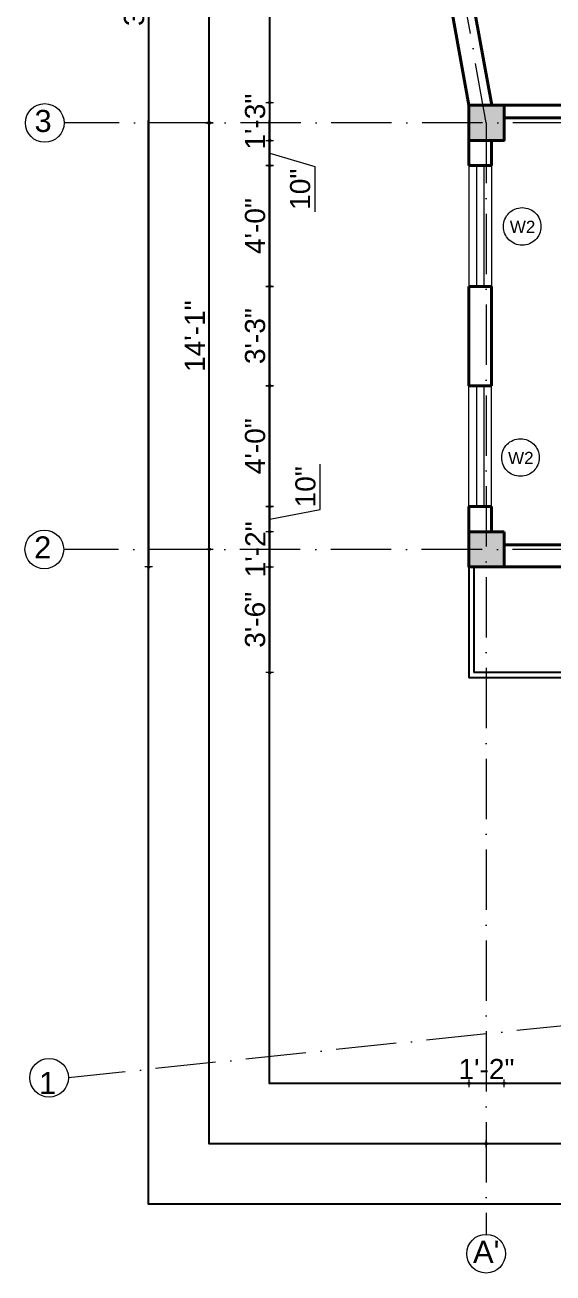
# Model space of a CAD drawing. Header units: inches. Extents: x -71 to 2682309, y -3332 to 801571.
# Drawn here: x 2671511.3 to 2671721.2, y 791008 to 791504 of the extents above; entities that cross this region are included whole.
import ezdxf

# ---------------------------------------------------------------- set-up
doc = ezdxf.new("R2010")
doc.units = ezdxf.units.IN
doc.header["$MEASUREMENT"] = 0
doc.header["$PDMODE"] = 99
doc.linetypes.add('ACAD_ISO04W100', pattern=[30, 24, -3, 0, -3])
doc.linetypes.add('ACAD_ISO10W100', pattern=[18, 12, -3, 0, -3])
for name, color, linetype, lineweight in [('CENTER  LINE RA', 10, 'ACAD_ISO04W100', 18), ('CONC. OUTLINE RA', 150, 'Continuous', 40), ('DOOR-WIN RA', 3, 'Continuous', 20), ('elev 2', 20, 'Continuous', 25), ('Hatch', 254, 'Continuous', 9), ('HATCH RA', 8, 'Continuous', 9), ('TEXT RA', 254, 'Continuous', 20), ('TEXTURE EA', 8, 'ACAD_ISO10W100', 9), ('wall EA', 24, 'Continuous', 40)]:
    doc.layers.add(name, color=color, linetype=linetype, lineweight=lineweight)
for name, color, linetype in [('HACTH', 7, 'Continuous'), ('lettring', 7, 'Continuous'), ('text EA', 7, 'Continuous')]:
    doc.layers.add(name, color=color, linetype=linetype)
doc.styles.add('DIM 8', font='arial.ttf', dxfattribs={"height": 8})
doc.styles.get("Standard").update_dxf_attribs({"font": 'arial.ttf'})
doc.dimstyles.new('Copy of DIM 8', dxfattribs={"dimtxt": 8, "dimasz": 1, "dimexe": 6, "dimexo": 18, "dimgap": 1.6875, "dimtad": 1, "dimdec": 0, "dimzin": 3, "dimdsep": 46, "dimlunit": 4, "dimtxsty": 'DIM 8', "dimblk": 'dot 2', "dimcen": 0.09375, "dimse1": 1, "dimse2": 1, "dimclrd": 1, "dimclre": 1, "dimclrt": 256, "dimadec": 0, "dimazin": 0, "dimtfac": 0.75, "dimtdec": 0, "dimtix": 1, "dimtmove": 1, "dimatfit": 3, "dimldrblk": 'DOT', "dimfxl": 1, "dimtolj": 1, "dimtzin": 0, "dimlwd": 9, "dimlwe": 9, "dimarcsym": 0})

# ---------------------------------------------------------------- blocks, each defined once
blk = doc.blocks.new('COLUMN')
at = {"layer": 'HACTH', "lineweight": 30, "transparency": 33554541}
h = blk.add_hatch(color=256, dxfattribs=at)
h.dxf.hatch_style = 1
h.paths.add_polyline_path([(2659104.19, 784576.38), (2659090.19, 784576.38), (2659090.19, 784562.38), (2659104.19, 784562.38)])
at = {"layer": 'CONC. OUTLINE RA'}
blk.add_lwpolyline([(2659090.19, 784576.38), (2659104.19, 784576.38), (2659104.19, 784562.38), (2659090.19, 784562.38)], close=True, dxfattribs=at)
blk = doc.blocks.new('dot1')
at = {"layer": 'Hatch'}
h = blk.add_hatch(color=256, dxfattribs=at)
edge = h.paths.add_edge_path()
edge.add_arc((0, 0), 1, 0, 360)
for p, q in [((3, 0), (-3, 0)), ((0, 3), (0, -3))]:
    blk.add_line(p, q, dxfattribs=at)
blk.add_circle((0, 0), 1, dxfattribs=at)
blk = doc.blocks.new('dot 2')
at = {"layer": 'Hatch', "xscale": 0.5, "yscale": 0.5, "zscale": 0.5}
blk.add_blockref('dot1', (0, 0), dxfattribs=at)
blk = doc.blocks.new('*D1813')
at = {"layer": 'Defpoints', "color": 0, "transparency": 16777216}
for p in [(2671701.74, 791288.58), (2671776.2, 791103.7), (2671701.74, 791083.34)]:
    blk.add_point(p, dxfattribs=at)
at = {"layer": 'lettring', "color": 1, "lineweight": 9, "transparency": 16777216}
blk.add_line((2671775.2, 791083.34), (2671702.74, 791083.34), dxfattribs=at)
at = {"layer": 'lettring', "color": 1, "lineweight": 9, "transparency": 16777216, "rotation": 180}
blk.add_blockref('dot 2', (2671701.74, 791083.34), dxfattribs=at)
at = {"layer": 'lettring', "color": 1, "lineweight": 9, "transparency": 16777216}
blk.add_blockref('dot 2', (2671776.2, 791083.34), dxfattribs=at)
at = {"layer": 'lettring', "transparency": 16777216, "insert": (2671738.97, 791089.11), "char_height": 8, "attachment_point": 5, "style": 'DIM 8'}
blk.add_mtext('\\A1;6\'-2"', dxfattribs=at)
blk = doc.blocks.new('_Dot')
at = {"color": 0, "linetype": 'ByBlock', "lineweight": -2}
blk.add_line((-0.5, 0), (-1, 0), dxfattribs=at)
at = {"color": 0, "linetype": 'ByBlock', "const_width": 0.5}
blk.add_lwpolyline([(-0.25, 0, 1), (0.25, 0, 1)], format="xyb", close=True, dxfattribs=at)
blk = doc.blocks.new('*D1814')
at = {"layer": 'Defpoints', "color": 0, "transparency": 16777216}
for p in [(2671687.74, 791288.58), (2671701.74, 791288.58), (2671687.74, 791083.34)]:
    blk.add_point(p, dxfattribs=at)
at = {"layer": 'lettring', "color": 1, "lineweight": 9, "transparency": 16777216}
for p, q in [((2671686.74, 791083.34), (2671685.74, 791083.34)), ((2671701.74, 791083.34), (2671687.74, 791083.34)), ((2671702.74, 791083.34), (2671703.74, 791083.34))]:
    blk.add_line(p, q, dxfattribs=at)
blk.add_blockref('dot 2', (2671687.74, 791083.34), dxfattribs=at)
at = {"layer": 'lettring', "color": 1, "lineweight": 9, "transparency": 16777216, "rotation": 180}
blk.add_blockref('dot 2', (2671701.74, 791083.34), dxfattribs=at)
at = {"layer": 'lettring', "transparency": 16777216, "insert": (2671694.74, 791089.04), "char_height": 8, "attachment_point": 5, "style": 'DIM 8'}
blk.add_mtext('\\A1;1\'-2"', dxfattribs=at)
blk = doc.blocks.new('*D1817')
at = {"layer": 'Defpoints', "color": 0, "transparency": 16777216}
for p in [(2671694.61, 791295.55), (2671825.05, 791295.55), (2671825.05, 791059.34)]:
    blk.add_point(p, dxfattribs=at)
at = {"layer": 'lettring', "color": 1, "lineweight": 9, "transparency": 16777216}
blk.add_line((2671695.61, 791059.34), (2671824.05, 791059.34), dxfattribs=at)
at = {"layer": 'lettring', "color": 1, "lineweight": 9, "transparency": 16777216, "rotation": 180}
blk.add_blockref('dot 2', (2671694.61, 791059.34), dxfattribs=at)
at = {"layer": 'lettring', "color": 1, "lineweight": 9, "transparency": 16777216}
blk.add_blockref('dot 2', (2671825.05, 791059.34), dxfattribs=at)
at = {"layer": 'lettring', "transparency": 16777216, "insert": (2671759.83, 791065.11), "char_height": 8, "attachment_point": 5, "style": 'DIM 8'}
blk.add_mtext('\\A1;10\'-8"', dxfattribs=at)
blk = doc.blocks.new('*D1822')
at = {"layer": 'Defpoints', "color": 0, "transparency": 16777216}
for p in [(2671664.09, 791596.6), (2671608.59, 791473.07), (2671687.74, 791473.07)]:
    blk.add_point(p, dxfattribs=at)
at = {"layer": 'lettring', "color": 1, "lineweight": 9, "transparency": 16777216}
blk.add_line((2671608.59, 791595.6), (2671608.59, 791474.07), dxfattribs=at)
for p, rotation in [((2671608.59, 791596.6), 90), ((2671608.59, 791473.07), 270)]:
    blk.add_blockref('dot 2', p, dxfattribs=dict(at, rotation=rotation))
at = {"layer": 'lettring', "transparency": 16777216, "insert": (2671602.82, 791534.84), "char_height": 8, "attachment_point": 5, "rotation": 90, "style": 'DIM 8'}
blk.add_mtext('\\A1;10\'-4"', dxfattribs=at)
blk = doc.blocks.new('*D1823')
at = {"layer": 'Defpoints', "color": 0, "transparency": 16777216}
for p in [(2671687.74, 791473.07), (2671608.59, 791458.07), (2671687.74, 791458.07)]:
    blk.add_point(p, dxfattribs=at)
at = {"layer": 'lettring', "color": 1, "lineweight": 9, "transparency": 16777216}
for p, q in [((2671608.59, 791474.07), (2671608.59, 791475.07)), ((2671608.59, 791473.07), (2671608.59, 791458.07)), ((2671608.59, 791457.07), (2671608.59, 791456.07))]:
    blk.add_line(p, q, dxfattribs=at)
for p, rotation in [((2671608.59, 791473.07), 270), ((2671608.59, 791458.07), 90)]:
    blk.add_blockref('dot 2', p, dxfattribs=dict(at, rotation=rotation))
at = {"layer": 'lettring', "transparency": 16777216, "insert": (2671602.82, 791465.57), "char_height": 8, "attachment_point": 5, "rotation": 90, "style": 'DIM 8'}
blk.add_mtext('\\A1;1\'-3"', dxfattribs=at)
blk = doc.blocks.new('*D1824')
at = {"layer": 'Defpoints', "color": 0, "transparency": 16777216}
for p in [(2671687.74, 791458.07), (2671608.59, 791448.07), (2671687.74, 791448.07)]:
    blk.add_point(p, dxfattribs=at)
at = {"layer": 'lettring', "color": 1, "lineweight": 9, "transparency": 16777216}
for p, q in [((2671608.59, 791457.07), (2671608.59, 791449.07)), ((2671608.59, 791453.07), (2671626.5, 791447.71)), ((2671626.5, 791447.71), (2671626.5, 791429.67))]:
    blk.add_line(p, q, dxfattribs=at)
for p, rotation in [((2671608.59, 791458.07), 90), ((2671608.59, 791448.07), 270)]:
    blk.add_blockref('dot 2', p, dxfattribs=dict(at, rotation=rotation))
at = {"layer": 'lettring', "transparency": 16777216, "insert": (2671620.73, 791438.69), "char_height": 8, "attachment_point": 5, "rotation": 90, "style": 'DIM 8'}
blk.add_mtext('\\A1;10"', dxfattribs=at)
blk = doc.blocks.new('*D1825')
at = {"layer": 'Defpoints', "color": 0, "transparency": 16777216}
for p in [(2671687.74, 791448.07), (2671608.59, 791400.07), (2671687.74, 791400.07)]:
    blk.add_point(p, dxfattribs=at)
at = {"layer": 'lettring', "color": 1, "lineweight": 9, "transparency": 16777216}
blk.add_line((2671608.59, 791447.07), (2671608.59, 791401.07), dxfattribs=at)
for p, rotation in [((2671608.59, 791448.07), 90), ((2671608.59, 791400.07), 270)]:
    blk.add_blockref('dot 2', p, dxfattribs=dict(at, rotation=rotation))
at = {"layer": 'lettring', "transparency": 16777216, "insert": (2671602.82, 791424.07), "char_height": 8, "attachment_point": 5, "rotation": 90, "style": 'DIM 8'}
blk.add_mtext('\\A1;4\'-0"', dxfattribs=at)
blk = doc.blocks.new('*D1826')
at = {"layer": 'Defpoints', "color": 0, "transparency": 16777216}
for p in [(2671687.74, 791400.07), (2671608.59, 791360.58), (2671687.74, 791360.58)]:
    blk.add_point(p, dxfattribs=at)
at = {"layer": 'lettring', "color": 1, "lineweight": 9, "transparency": 16777216}
blk.add_line((2671608.59, 791399.07), (2671608.59, 791361.58), dxfattribs=at)
for p, rotation in [((2671608.59, 791400.07), 90), ((2671608.59, 791360.58), 270)]:
    blk.add_blockref('dot 2', p, dxfattribs=dict(at, rotation=rotation))
at = {"layer": 'lettring', "transparency": 16777216, "insert": (2671602.82, 791380.33), "char_height": 8, "attachment_point": 5, "rotation": 90, "style": 'DIM 8'}
blk.add_mtext('\\A1;3\'-3"', dxfattribs=at)
blk = doc.blocks.new('*D1827')
at = {"layer": 'Defpoints', "color": 0, "transparency": 16777216}
for p in [(2671687.74, 791360.58), (2671608.59, 791312.58), (2671687.74, 791312.58)]:
    blk.add_point(p, dxfattribs=at)
at = {"layer": 'lettring', "color": 1, "lineweight": 9, "transparency": 16777216}
blk.add_line((2671608.59, 791359.58), (2671608.59, 791313.58), dxfattribs=at)
for p, rotation in [((2671608.59, 791360.58), 90), ((2671608.59, 791312.58), 270)]:
    blk.add_blockref('dot 2', p, dxfattribs=dict(at, rotation=rotation))
at = {"layer": 'lettring', "transparency": 16777216, "insert": (2671602.82, 791336.58), "char_height": 8, "attachment_point": 5, "rotation": 90, "style": 'DIM 8'}
blk.add_mtext('\\A1;4\'-0"', dxfattribs=at)
blk = doc.blocks.new('*D1828')
at = {"layer": 'Defpoints', "color": 0, "transparency": 16777216}
for p in [(2671687.74, 791312.58), (2671608.59, 791302.58), (2671687.74, 791302.58)]:
    blk.add_point(p, dxfattribs=at)
at = {"layer": 'lettring', "color": 1, "lineweight": 9, "transparency": 16777216}
for p, q in [((2671628.61, 791311.41), (2671628.61, 791329.44)), ((2671608.59, 791311.58), (2671608.59, 791303.58)), ((2671608.59, 791307.58), (2671628.61, 791311.41))]:
    blk.add_line(p, q, dxfattribs=at)
for p, rotation in [((2671608.59, 791312.58), 90), ((2671608.59, 791302.58), 270)]:
    blk.add_blockref('dot 2', p, dxfattribs=dict(at, rotation=rotation))
at = {"layer": 'lettring', "transparency": 16777216, "insert": (2671622.84, 791320.43), "char_height": 8, "attachment_point": 5, "rotation": 90, "style": 'DIM 8'}
blk.add_mtext('\\A1;10"', dxfattribs=at)
blk = doc.blocks.new('*D1829')
at = {"layer": 'Defpoints', "color": 0, "transparency": 16777216}
for p in [(2671687.74, 791302.58), (2671608.59, 791288.58), (2671687.74, 791288.58)]:
    blk.add_point(p, dxfattribs=at)
at = {"layer": 'lettring', "color": 1, "lineweight": 9, "transparency": 16777216}
for p, q in [((2671608.59, 791303.58), (2671608.59, 791304.58)), ((2671608.59, 791302.58), (2671608.59, 791288.58)), ((2671608.59, 791287.58), (2671608.59, 791286.58))]:
    blk.add_line(p, q, dxfattribs=at)
for p, rotation in [((2671608.59, 791302.58), 270), ((2671608.59, 791288.58), 90)]:
    blk.add_blockref('dot 2', p, dxfattribs=dict(at, rotation=rotation))
at = {"layer": 'lettring', "transparency": 16777216, "insert": (2671602.89, 791295.58), "char_height": 8, "attachment_point": 5, "rotation": 90, "style": 'DIM 8'}
blk.add_mtext('\\A1;1\'-2"', dxfattribs=at)
blk = doc.blocks.new('*D1830')
at = {"layer": 'Defpoints', "color": 0, "transparency": 16777216}
for p in [(2671687.74, 791288.58), (2671608.59, 791246.58), (2671689.74, 791246.58)]:
    blk.add_point(p, dxfattribs=at)
at = {"layer": 'lettring', "color": 1, "lineweight": 9, "transparency": 16777216}
blk.add_line((2671608.59, 791287.58), (2671608.59, 791247.58), dxfattribs=at)
for p, rotation in [((2671608.59, 791288.58), 90), ((2671608.59, 791246.58), 270)]:
    blk.add_blockref('dot 2', p, dxfattribs=dict(at, rotation=rotation))
at = {"layer": 'lettring', "transparency": 16777216, "insert": (2671602.82, 791267.58), "char_height": 8, "attachment_point": 5, "rotation": 90, "style": 'DIM 8'}
blk.add_mtext('\\A1;3\'-6"', dxfattribs=at)
blk = doc.blocks.new('*D1832')
at = {"layer": 'Defpoints', "color": 0, "transparency": 16777216}
for p in [(2671671.09, 791603.6), (2671584.57, 791465.07), (2671694.74, 791465.07)]:
    blk.add_point(p, dxfattribs=at)
at = {"layer": 'lettring', "color": 1, "lineweight": 9, "transparency": 16777216}
blk.add_line((2671584.57, 791602.6), (2671584.57, 791466.07), dxfattribs=at)
for p, rotation in [((2671584.57, 791603.6), 90), ((2671584.57, 791465.07), 270)]:
    blk.add_blockref('dot 2', p, dxfattribs=dict(at, rotation=rotation))
at = {"layer": 'lettring', "transparency": 16777216, "insert": (2671578.8, 791534.34), "char_height": 8, "attachment_point": 5, "rotation": 90, "style": 'DIM 8'}
blk.add_mtext('\\A1;11\'-6"', dxfattribs=at)
blk = doc.blocks.new('*D1833')
at = {"layer": 'Defpoints', "color": 0, "transparency": 16777216}
for p in [(2671694.74, 791465.07), (2671584.57, 791295.55), (2671694.61, 791295.55)]:
    blk.add_point(p, dxfattribs=at)
at = {"layer": 'lettring', "color": 1, "lineweight": 9, "transparency": 16777216}
blk.add_line((2671584.57, 791464.07), (2671584.57, 791296.55), dxfattribs=at)
for p, rotation in [((2671584.57, 791465.07), 90), ((2671584.57, 791295.55), 270)]:
    blk.add_blockref('dot 2', p, dxfattribs=dict(at, rotation=rotation))
at = {"layer": 'lettring', "transparency": 16777216, "insert": (2671578.87, 791380.31), "char_height": 8, "attachment_point": 5, "rotation": 90, "style": 'DIM 8'}
blk.add_mtext('\\A1;14\'-1"', dxfattribs=at)
blk = doc.blocks.new('*D1834')
at = {"layer": 'Defpoints', "color": 0, "transparency": 16777216}
for p in [(2671637.98, 791747), (2671560.52, 791288.58), (2671687.74, 791288.58)]:
    blk.add_point(p, dxfattribs=at)
at = {"layer": 'lettring', "color": 1, "lineweight": 9, "transparency": 16777216}
blk.add_line((2671560.52, 791746), (2671560.52, 791289.58), dxfattribs=at)
for p, rotation in [((2671560.52, 791747), 90), ((2671560.52, 791288.58), 270)]:
    blk.add_blockref('dot 2', p, dxfattribs=dict(at, rotation=rotation))
at = {"layer": 'lettring', "transparency": 16777216, "insert": (2671554.75, 791517.79), "char_height": 8, "attachment_point": 5, "rotation": 90, "style": 'DIM 8'}
blk.add_mtext('\\A1;38\'-2"', dxfattribs=at)

msp = doc.modelspace()

# ---------------------------------------------------------------- linework, layer by layer
at = {"layer": 'CENTER  LINE RA', "linetype": 'ACAD_ISO10W100', "ltscale": 2}
for p, q in [((2671694.61, 791465.05), (2671615.71, 791912.49)), ((2672054.13, 791465.04), (2671526.89, 791465.04)), ((2671694.61, 791465.05), (2671694.61, 791023.34)), ((2672053.97, 791295.55), (2671526.73, 791295.55)), ((2672053.82, 791140.72), (2671528.62, 791085.59))]:
    msp.add_line(p, q, dxfattribs=at)
at = {"layer": 'Defpoints'}
for points in [[(2672041.75, 791035.34), (2671560.49, 791035.34), (2671560.62, 791897.04), (2672041.89, 791897.04)], [(2672017.76, 791059.34), (2671584.49, 791059.34), (2671584.61, 791873.04), (2672017.88, 791873.04)], [(2671993.76, 791083.34), (2671608.49, 791083.34), (2671608.61, 791849.04), (2671993.88, 791849.04)]]:
    msp.add_lwpolyline(points, close=True, dxfattribs=at)
at = {"layer": 'DOOR-WIN RA'}
for p, q in [((2671687.74, 791448.07), (2671687.74, 791400.07)), ((2671690.74, 791448.07), (2671690.74, 791400.07)), ((2671693.74, 791448.07), (2671693.74, 791400.07)), ((2671696.74, 791448.07), (2671696.74, 791400.07)), ((2671687.74, 791312.58), (2671687.74, 791360.58)), ((2671690.74, 791360.58), (2671690.74, 791312.58)), ((2671693.74, 791360.58), (2671693.74, 791312.58)), ((2671696.74, 791312.58), (2671696.74, 791360.58))]:
    msp.add_line(p, q, dxfattribs=at)
at = {"layer": 'elev 2'}
for p, q in [((2671687.74, 791288.58), (2671687.74, 791244.58)), ((2671689.74, 791288.58), (2671689.74, 791246.58)), ((2671818.2, 791244.58), (2671687.74, 791244.58)), ((2671818.2, 791246.58), (2671689.74, 791246.58))]:
    msp.add_line(p, q, dxfattribs=at)
at = {"layer": 'TEXTURE EA', "linetype": 'ByBlock', "ltscale": 2}
for centre in [(2671519.2, 791465.04), (2671519.04, 791295.55), (2671520.93, 791085.59), (2671694.61, 791015.65)]:
    msp.add_circle(centre, 7.69, dxfattribs=at)
at = {"layer": 'TEXTURE EA', "linetype": 'ACAD_ISO10W100', "ltscale": 4}
for centre in [(2671708.94, 791423.92), (2671708.25, 791332.07)]:
    msp.add_circle(centre, 7.46, dxfattribs=at)
at = {"layer": 'wall EA'}
for p, q in [((2671640.53, 791732.97), (2671687.74, 791472.07)), ((2671673.24, 791602.1), (2671696.89, 791472.07)), ((2671696.89, 791472.07), (2671818.2, 791472.07)), ((2671701.74, 791467.07), (2671818.2, 791467.07)), ((2671687.74, 791458.07), (2671687.74, 791448.07)), ((2671696.74, 791458.07), (2671696.74, 791448.07)), ((2671687.74, 791448.07), (2671696.74, 791448.07)), ((2671687.74, 791400.07), (2671687.74, 791360.58)), ((2671687.74, 791400.07), (2671696.74, 791400.07)), ((2671696.74, 791400.07), (2671696.74, 791360.58)), ((2671687.74, 791360.58), (2671696.74, 791360.58)), ((2671687.74, 791312.58), (2671687.74, 791302.58)), ((2671687.74, 791312.58), (2671696.74, 791312.58)), ((2671696.74, 791312.58), (2671696.74, 791302.58)), ((2671725.97, 791297.39), (2671701.74, 791297.34)), ((2671725.97, 791288.58), (2671701.74, 791288.58))]:
    msp.add_line(p, q, dxfattribs=at)

# ---------------------------------------------------------------- block references
at = {"layer": 'HATCH RA', "lineweight": 30, "rotation": 270}
for p in [(1887125.36, 3450562.26), (1887125.36, 3450392.77)]:
    msp.add_blockref('COLUMN', p, dxfattribs=at)

# ---------------------------------------------------------------- texts
at = {"layer": 'text EA', "char_height": 4.849, "width": 9.026, "attachment_point": 2}
for insert in [(2671709.08, 791426.18), (2671708.39, 791334.33)]:
    msp.add_mtext('W2', dxfattribs=dict(at, insert=insert))
at = {"layer": 'TEXT RA', "attachment_point": 1}
for s, insert, char_height in [('3', (2671515.15, 791470.22), 8.76), ('2', (2671514.98, 791300.73), 8.76), ('1', (2671516.93, 791087.9), 8.76), ("A'", (2671689.4, 791020.77), 8.764)]:
    msp.add_mtext_dynamic_manual_height_columns(s, width=8.7644, gutter_width=43.82, heights=[0], dxfattribs=dict(at, insert=insert, char_height=char_height))

# ---------------------------------------------------------------- dimensions: what is measured, and where the dimension line sits
at = {"layer": 'lettring'}
for base, p1, p2, picture, middle in [((2671560.52, 791288.58), (2671637.98, 791747), (2671687.74, 791288.58), '*D1834', (2671554.75, 791517.79)), ((2671608.59, 791473.07), (2671664.09, 791596.6), (2671687.74, 791473.07), '*D1822', (2671602.82, 791534.84)), ((2671608.59, 791458.07), (2671687.74, 791473.07), (2671687.74, 791458.07), '*D1823', (2671602.82, 791465.57)), ((2671608.59, 791400.07), (2671687.74, 791448.07), (2671687.74, 791400.07), '*D1825', (2671602.82, 791424.07)), ((2671608.59, 791360.58), (2671687.74, 791400.07), (2671687.74, 791360.58), '*D1826', (2671602.82, 791380.33)), ((2671608.59, 791312.58), (2671687.74, 791360.58), (2671687.74, 791312.58), '*D1827', (2671602.82, 791336.58)), ((2671608.59, 791288.58), (2671687.74, 791302.58), (2671687.74, 791288.58), '*D1829', (2671602.89, 791295.58)), ((2671608.59, 791246.58), (2671687.74, 791288.58), (2671689.74, 791246.58), '*D1830', (2671602.82, 791267.58))]:
    dim = msp.add_linear_dim(base=base, p1=p1, p2=p2, angle=90, dimstyle='Copy of DIM 8', dxfattribs=at)
    dim.commit()
    dim.dimension.update_dxf_attribs({"geometry": picture, "text_midpoint": middle})
for base, p1, p2, text, picture, middle in [((2671584.57, 791465.07), (2671671.09, 791603.6), (2671694.74, 791465.07), '11\'-6"', '*D1832', (2671578.8, 791534.34)), ((2671584.57, 791295.55), (2671694.74, 791465.07), (2671694.61, 791295.55), '14\'-1"', '*D1833', (2671578.87, 791380.31))]:
    dim = msp.add_linear_dim(base=base, p1=p1, p2=p2, angle=90, text=text, dimstyle='Copy of DIM 8', dxfattribs=at)
    dim.commit()
    dim.dimension.update_dxf_attribs({"geometry": picture, "text_midpoint": middle})
for base, p1, p2, picture, middle in [((2671608.59, 791448.07), (2671687.74, 791458.07), (2671687.74, 791448.07), '*D1824', (2671626.5, 791446.02)), ((2671608.59, 791302.58), (2671687.74, 791312.58), (2671687.74, 791302.58), '*D1828', (2671628.61, 791313.1))]:
    dim = msp.add_linear_dim(base=base, p1=p1, p2=p2, angle=90, dimstyle='Copy of DIM 8', dxfattribs=at)
    dim.commit()
    dim.dimension.update_dxf_attribs({"geometry": picture, "text_midpoint": middle, "dimtype": 160})
dim = msp.add_linear_dim(base=(2671825.05, 791059.34), p1=(2671694.61, 791295.55), p2=(2671825.05, 791295.55), text='10\'-8"', dimstyle='Copy of DIM 8', dxfattribs=at)
dim.commit()
dim.dimension.update_dxf_attribs({"geometry": '*D1817', "text_midpoint": (2671759.83, 791065.11)})
for base, p1, p2, picture, middle in [((2671687.74, 791083.34), (2671701.74, 791288.58), (2671687.74, 791288.58), '*D1814', (2671694.74, 791089.04)), ((2671701.74, 791083.34), (2671776.2, 791103.7), (2671701.74, 791288.58), '*D1813', (2671738.97, 791089.11))]:
    dim = msp.add_linear_dim(base=base, p1=p1, p2=p2, dimstyle='Copy of DIM 8', dxfattribs=at)
    dim.commit()
    dim.dimension.update_dxf_attribs({"geometry": picture, "text_midpoint": middle})

doc.saveas('drawing.dxf')
